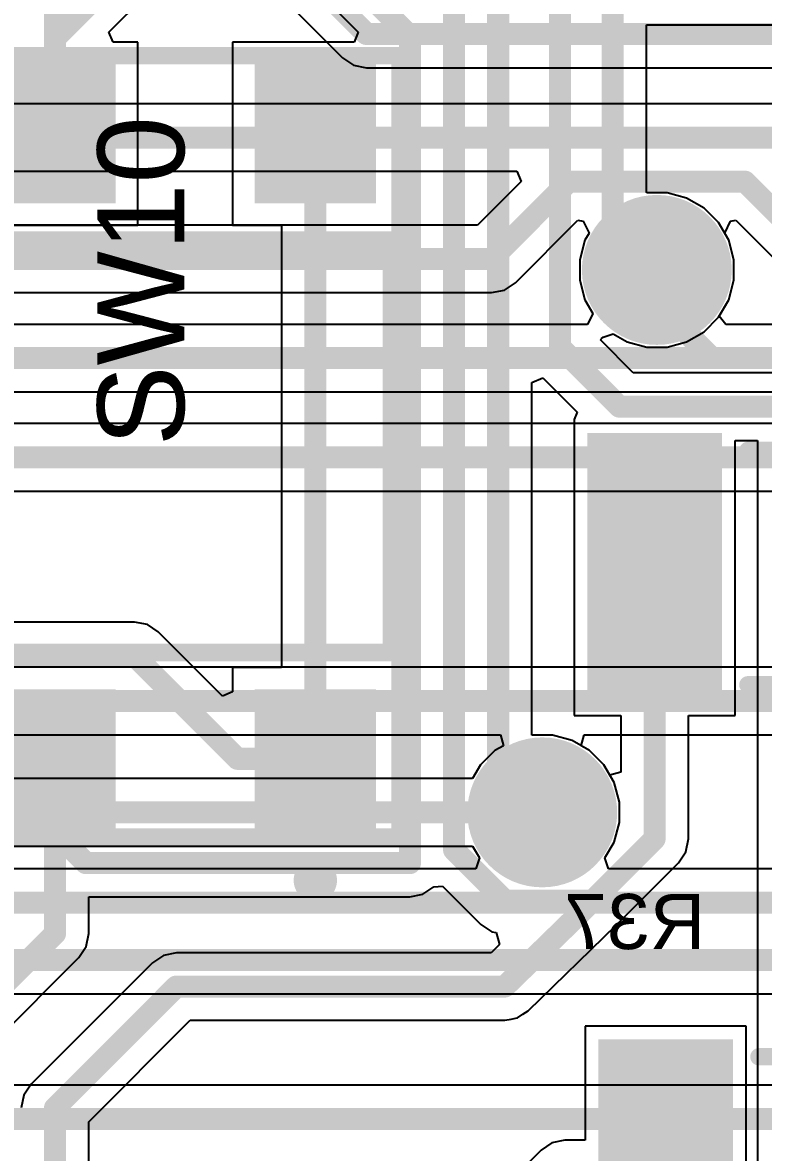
# Model space of a CAD drawing. Header units: inches. Extents: x -8.09 to -2.28, y -0.1 to 6.11.
# Drawn here: x -6.064 to -5.728, y 2.06 to 2.572 of the extents above; entities that cross this region are included whole.
import ezdxf

# ---------------------------------------------------------------- set-up
doc = ezdxf.new("R2010")
doc.units = ezdxf.units.IN
doc.header["$MEASUREMENT"] = 0
for name, color, linetype in [('BottomLayer', 5, 'Continuous'), ('BottomSolder', 6, 'Continuous'), ('InternalPlane1', 76, 'Continuous'), ('InternalPlane2', 16, 'Continuous'), ('Mechanical5', 56, 'Continuous'), ('TopLayer', 1, 'Continuous'), ('TopOverlay', 2, 'Continuous'), ('TopPaste', 8, 'Continuous'), ('TopSolder', 216, 'Continuous'), ('ViaHoleLayer', 16, 'Continuous')]:
    doc.layers.add(name, color=color, linetype=linetype)
doc.styles.add('Arial', font='', dxfattribs={"height": 0.2})
doc.styles.get('Arial').set_extended_font_data('Arial')

# ---------------------------------------------------------------- blocks, each defined once
blk = doc.blocks.new('FP_TL3305AF260QG_MFG_25')
at = {"layer": 'TopLayer'}
for points in [[(-0.17323, 0.08662), (-0.11024, 0.08662), (-0.11024, 0.0315), (-0.17323, 0.0315)], [(0.11024, 0.08662), (0.17323, 0.08662), (0.17323, 0.0315), (0.11024, 0.0315)], [(-0.17323, -0.0315), (-0.11024, -0.0315), (-0.11024, -0.08662), (-0.17323, -0.08662)], [(0.11024, -0.0315), (0.17323, -0.0315), (0.17323, -0.08662), (0.11024, -0.08662)]]:
    blk.add_hatch(color=1, dxfattribs=at).paths.add_polyline_path(points)
at = {"layer": 'TopPaste'}
for points in [[(-0.17323, 0.08662), (-0.11024, 0.08662), (-0.11024, 0.0315), (-0.17323, 0.0315)], [(0.11024, 0.08662), (0.17323, 0.08662), (0.17323, 0.0315), (0.11024, 0.0315)], [(-0.17323, -0.0315), (-0.11024, -0.0315), (-0.11024, -0.08662), (-0.17323, -0.08662)], [(0.11024, -0.0315), (0.17323, -0.0315), (0.17323, -0.08662), (0.11024, -0.08662)]]:
    blk.add_hatch(color=8, dxfattribs=at).paths.add_polyline_path(points)
at = {"layer": 'TopSolder'}
for points in [[(-0.17323, 0.08662), (-0.11024, 0.08662), (-0.11024, 0.0315), (-0.17323, 0.0315)], [(0.11024, 0.08662), (0.17323, 0.08662), (0.17323, 0.0315), (0.11024, 0.0315)], [(-0.17323, -0.0315), (-0.11024, -0.0315), (-0.11024, -0.08662), (-0.17323, -0.08662)], [(0.11024, -0.0315), (0.17323, -0.0315), (0.17323, -0.08662), (0.11024, -0.08662)]]:
    blk.add_hatch(color=216, dxfattribs=at).paths.add_polyline_path(points)
at = {"layer": 'Mechanical5'}
for points in [[(-0.17717, 0.09744, 0.00787, 0.00787, 0), (-0.17717, -0.09744, 0.00787, 0.00787, 0)], [(-0.17717, 0.09744, 0.00787, 0.00787, 0), (0.17717, 0.09744, 0.00787, 0.00787, 0)], [(0.17717, 0.09744, 0.00787, 0.00787, 0), (0.17717, -0.09744, 0.00787, 0.00787, 0)], [(-0.17717, -0.09744, 0.00787, 0.00787, 0), (0.17717, -0.09744, 0.00787, 0.00787, 0)]]:
    blk.add_lwpolyline(points, format="xyseb", dxfattribs=at)
for points in [[(-0.17913, 0.09744, 0.00394, 0.00394, 1), (-0.1752, 0.09744, 0.00394, 0.00394, 1)], [(-0.17913, 0.09744, 0.00394, 0.00394, 1), (-0.1752, 0.09744, 0.00394, 0.00394, 1)], [(0.1752, 0.09744, 0.00394, 0.00394, 1), (0.17913, 0.09744, 0.00394, 0.00394, 1)], [(0.1752, 0.09744, 0.00394, 0.00394, 1), (0.17913, 0.09744, 0.00394, 0.00394, 1)], [(-0.17913, -0.09744, 0.00394, 0.00394, 1), (-0.1752, -0.09744, 0.00394, 0.00394, 1)], [(-0.17913, -0.09744, 0.00394, 0.00394, 1), (-0.1752, -0.09744, 0.00394, 0.00394, 1)], [(0.1752, -0.09744, 0.00394, 0.00394, 1), (0.17913, -0.09744, 0.00394, 0.00394, 1)], [(0.1752, -0.09744, 0.00394, 0.00394, 1), (0.17913, -0.09744, 0.00394, 0.00394, 1)]]:
    blk.add_lwpolyline(points, format="xyseb", close=True, dxfattribs=at)
at = {"layer": 'TopOverlay'}
for points in [[(-0.0935, 0.0935, 0.00787, 0.00787, 0), (-0.0935, -0.0935, 0.00787, 0.00787, 0)], [(-0.0935, 0.0935, 0.00787, 0.00787, 0), (0.0935, 0.0935, 0.00787, 0.00787, 0)], [(0.0935, 0.0935, 0.00787, 0.00787, 0), (0.0935, -0.0935, 0.00787, 0.00787, 0)], [(-0.0935, -0.0935, 0.00787, 0.00787, 0), (0.0935, -0.0935, 0.00787, 0.00787, 0)]]:
    blk.add_lwpolyline(points, format="xyseb", dxfattribs=at)
for points in [[(-0.09547, 0.0935, 0.00394, 0.00394, 1), (-0.09154, 0.0935, 0.00394, 0.00394, 1)], [(-0.09547, 0.0935, 0.00394, 0.00394, 1), (-0.09154, 0.0935, 0.00394, 0.00394, 1)], [(0.09154, 0.0935, 0.00394, 0.00394, 1), (0.09547, 0.0935, 0.00394, 0.00394, 1)], [(0.09154, 0.0935, 0.00394, 0.00394, 1), (0.09547, 0.0935, 0.00394, 0.00394, 1)], [(-0.19193, -0.05906, 0.00984, 0.00984, 1), (-0.20177, -0.05906, 0.00984, 0.00984, 1)], [(-0.20423, -0.05906, 0.00492, 0.00492, 1), (-0.19931, -0.05906, 0.00492, 0.00492, 1)], [(-0.19439, -0.05906, 0.00492, 0.00492, 1), (-0.18947, -0.05906, 0.00492, 0.00492, 1)], [(-0.09547, -0.0935, 0.00394, 0.00394, 1), (-0.09154, -0.0935, 0.00394, 0.00394, 1)], [(-0.09547, -0.0935, 0.00394, 0.00394, 1), (-0.09154, -0.0935, 0.00394, 0.00394, 1)], [(0.09154, -0.0935, 0.00394, 0.00394, 1), (0.09547, -0.0935, 0.00394, 0.00394, 1)], [(0.09154, -0.0935, 0.00394, 0.00394, 1), (0.09547, -0.0935, 0.00394, 0.00394, 1)]]:
    blk.add_lwpolyline(points, format="xyseb", close=True, dxfattribs=at)
at = {"layer": 'Mechanical5', "style": 'Arial'}
blk.add_text('SW10', height=0.03937, dxfattribs=at).set_placement((0, 0.00044))
blk = doc.blocks.new('RESC3226X70X40ML20T20_50')
at = {"layer": 'TopLayer'}
for points in [[(-0.08858, -0.05709), (-0.08858, 0.05709), (-0.03543, 0.05709), (-0.03543, -0.05709)], [(0.03543, -0.05709), (0.03543, 0.05709), (0.08858, 0.05709), (0.08858, -0.05709)]]:
    blk.add_hatch(color=1, dxfattribs=at).paths.add_polyline_path(points)
at = {"layer": 'TopPaste'}
for points in [[(-0.08858, -0.05709), (-0.08858, 0.05709), (-0.03543, 0.05709), (-0.03543, -0.05709)], [(0.03543, -0.05709), (0.03543, 0.05709), (0.08858, 0.05709), (0.08858, -0.05709)]]:
    blk.add_hatch(color=8, dxfattribs=at).paths.add_polyline_path(points)
at = {"layer": 'TopSolder'}
for points in [[(-0.09258, -0.06109), (-0.09258, 0.06109), (-0.03143, 0.06109), (-0.03143, -0.06109)], [(0.03143, -0.06109), (0.03143, 0.06109), (0.09258, 0.06109), (0.09258, -0.06109)]]:
    blk.add_hatch(color=216, dxfattribs=at).paths.add_polyline_path(points)
at = {"layer": 'TopOverlay'}
for points in [[(-0.01969, 0.05315, 0.00787, 0.00787, 0), (0.01969, 0.05315, 0.00787, 0.00787, 0)], [(-0.01969, -0.05315, 0.00787, 0.00787, 0), (0.01969, -0.05315, 0.00787, 0.00787, 0)]]:
    blk.add_lwpolyline(points, format="xyseb", dxfattribs=at)
for points in [[(-0.02165, 0.05315, 0.00394, 0.00394, 1), (-0.01772, 0.05315, 0.00394, 0.00394, 1)], [(0.01772, 0.05315, 0.00394, 0.00394, 1), (0.02165, 0.05315, 0.00394, 0.00394, 1)], [(-0.02165, -0.05315, 0.00394, 0.00394, 1), (-0.01772, -0.05315, 0.00394, 0.00394, 1)], [(0.01772, -0.05315, 0.00394, 0.00394, 1), (0.02165, -0.05315, 0.00394, 0.00394, 1)]]:
    blk.add_lwpolyline(points, format="xyseb", close=True, dxfattribs=at)
blk = doc.blocks.new('RESC3226X70X40ML20T20_54')
at = {"layer": 'TopLayer'}
for points in [[(-0.08858, -0.05709), (-0.08858, 0.05709), (-0.03543, 0.05709), (-0.03543, -0.05709)], [(0.03543, -0.05709), (0.03543, 0.05709), (0.08858, 0.05709), (0.08858, -0.05709)]]:
    blk.add_hatch(color=1, dxfattribs=at).paths.add_polyline_path(points)
at = {"layer": 'TopPaste'}
for points in [[(-0.08858, -0.05709), (-0.08858, 0.05709), (-0.03543, 0.05709), (-0.03543, -0.05709)], [(0.03543, -0.05709), (0.03543, 0.05709), (0.08858, 0.05709), (0.08858, -0.05709)]]:
    blk.add_hatch(color=8, dxfattribs=at).paths.add_polyline_path(points)
at = {"layer": 'TopSolder'}
for points in [[(-0.09258, -0.06109), (-0.09258, 0.06109), (-0.03143, 0.06109), (-0.03143, -0.06109)], [(0.03143, -0.06109), (0.03143, 0.06109), (0.09258, 0.06109), (0.09258, -0.06109)]]:
    blk.add_hatch(color=216, dxfattribs=at).paths.add_polyline_path(points)
at = {"layer": 'TopOverlay'}
for points in [[(-0.01969, 0.05315, 0.00787, 0.00787, 0), (0.01969, 0.05315, 0.00787, 0.00787, 0)], [(-0.01969, -0.05315, 0.00787, 0.00787, 0), (0.01969, -0.05315, 0.00787, 0.00787, 0)]]:
    blk.add_lwpolyline(points, format="xyseb", dxfattribs=at)
for points in [[(-0.02165, 0.05315, 0.00394, 0.00394, 1), (-0.01772, 0.05315, 0.00394, 0.00394, 1)], [(0.01772, 0.05315, 0.00394, 0.00394, 1), (0.02165, 0.05315, 0.00394, 0.00394, 1)], [(-0.02165, -0.05315, 0.00394, 0.00394, 1), (-0.01772, -0.05315, 0.00394, 0.00394, 1)], [(0.01772, -0.05315, 0.00394, 0.00394, 1), (0.02165, -0.05315, 0.00394, 0.00394, 1)]]:
    blk.add_lwpolyline(points, format="xyseb", close=True, dxfattribs=at)

msp = doc.modelspace()

# ---------------------------------------------------------------- hatches: boundary and pattern name
at = {"layer": 'BottomLayer'}
h = msp.add_hatch(color=5, dxfattribs=at)
edge = h.paths.add_edge_path()
edge.add_arc((-5.776, 2.46), 0.025, 0, 360)
h = msp.add_hatch(color=5, dxfattribs=at)
edge = h.paths.add_edge_path()
edge.add_arc((-5.828, 2.214), 0.025, 0, 360)
at = {"layer": 'BottomSolder'}
h = msp.add_hatch(color=6, dxfattribs=at)
edge = h.paths.add_edge_path()
edge.add_arc((-5.776, 2.46), 0.029, 0, 360)
h = msp.add_hatch(color=6, dxfattribs=at)
edge = h.paths.add_edge_path()
edge.add_arc((-5.828, 2.214), 0.029, 0, 360)
at = {"layer": 'InternalPlane1'}
h = msp.add_hatch(color=76, dxfattribs=at)
edge = h.paths.add_edge_path()
edge.add_arc((-5.776, 2.46), 0.034, 0, 360)
h = msp.add_hatch(color=76, dxfattribs=at)
edge = h.paths.add_edge_path()
edge.add_arc((-5.828, 2.214), 0.034, 0, 360)
at = {"layer": 'InternalPlane2'}
h = msp.add_hatch(color=16, dxfattribs=at)
edge = h.paths.add_edge_path()
edge.add_arc((-5.776, 2.46), 0.034, 0, 360)
h = msp.add_hatch(color=16, dxfattribs=at)
edge = h.paths.add_edge_path()
edge.add_arc((-5.828, 2.214), 0.034, 0, 360)
at = {"layer": 'TopLayer'}
h = msp.add_hatch(color=1, dxfattribs=at)
edge = h.paths.add_edge_path()
edge.add_arc((-5.776, 2.46), 0.025, 0, 360)
h = msp.add_hatch(color=1, dxfattribs=at)
edge = h.paths.add_edge_path()
edge.add_arc((-5.828, 2.214), 0.025, 0, 360)
at = {"layer": 'TopSolder'}
h = msp.add_hatch(color=216, dxfattribs=at)
edge = h.paths.add_edge_path()
edge.add_arc((-5.776, 2.46), 0.029, 0, 360)
h = msp.add_hatch(color=216, dxfattribs=at)
edge = h.paths.add_edge_path()
edge.add_arc((-5.828, 2.214), 0.029, 0, 360)
at = {"layer": 'ViaHoleLayer'}
h = msp.add_hatch(color=16, dxfattribs=at)
edge = h.paths.add_edge_path()
edge.add_arc((-5.776, 2.46), 0.014, 0, 360)
h = msp.add_hatch(color=16, dxfattribs=at)
edge = h.paths.add_edge_path()
edge.add_arc((-5.828, 2.214), 0.014, 0, 360)

# ---------------------------------------------------------------- linework, layer by layer
at = {"layer": 'BottomLayer'}
for p, q in [((-5.97533, 2.61294), (-5.91858, 2.55619)), ((-5.91858, 2.55619), (-5.91362, 2.55287)), ((-5.91362, 2.55287), (-5.90777, 2.55171)), ((-5.90777, 2.55171), (-5.56627, 2.55171)), ((-5.57181, 2.53529), (-6.19414, 2.53529)), ((-7.15542, 2.50471), (-5.83946, 2.50471)), ((-5.83946, 2.50471), (-5.83754, 2.50009)), ((-5.83754, 2.50009), (-5.85733, 2.48029)), ((-5.85733, 2.48029), (-7.18064, 2.48029)), ((-5.84019, 2.45419), (-5.81189, 2.48249)), ((-5.81189, 2.48249), (-5.80941, 2.48213)), ((-5.80941, 2.48213), (-5.80678, 2.47669)), ((-5.74522, 2.47669), (-5.74259, 2.48213)), ((-5.74259, 2.48213), (-5.74011, 2.48249)), ((-5.74011, 2.48249), (-5.71181, 2.45419)), ((-5.80678, 2.47669), (-5.80861, 2.47351)), ((-5.74339, 2.47351), (-5.74522, 2.47669)), ((-5.80861, 2.47351), (-5.811, 2.46461)), ((-5.741, 2.46461), (-5.74339, 2.47351)), ((-5.811, 2.46461), (-5.811, 2.45539)), ((-5.741, 2.45539), (-5.741, 2.46461)), ((-5.811, 2.45539), (-5.80861, 2.44649)), ((-5.74339, 2.44649), (-5.741, 2.45539)), ((-7.27643, 2.44971), (-5.851, 2.44971)), ((-5.851, 2.44971), (-5.84515, 2.45087)), ((-5.84515, 2.45087), (-5.84019, 2.45419)), ((-5.80861, 2.44649), (-5.80504, 2.44029)), ((-5.74768, 2.43904), (-5.74339, 2.44649)), ((-5.80504, 2.44029), (-5.8074, 2.43529)), ((-5.74465, 2.43529), (-5.74768, 2.43904)), ((-5.8074, 2.43529), (-7.26742, 2.43529)), ((-5.57181, 2.43529), (-5.74465, 2.43529)), ((-7.05214, 2.40471), (-5.57181, 2.40471)), ((-5.56773, 2.39029), (-7.04742, 2.39029)), ((-6.91714, 2.35971), (-5.55528, 2.35971)), ((-5.55446, 2.27982), (-7.17147, 2.27982)), ((-7.16514, 2.24923), (-5.84697, 2.24923)), ((-5.84563, 2.24423), (-5.84949, 2.24201)), ((-5.84697, 2.24923), (-5.84563, 2.24423)), ((-5.81037, 2.24423), (-5.80903, 2.24923)), ((-5.80651, 2.24201), (-5.81037, 2.24423)), ((-5.80903, 2.24923), (-5.5682, 2.24923)), ((-5.84949, 2.24201), (-5.85601, 2.23549)), ((-5.79999, 2.23549), (-5.80651, 2.24201)), ((-5.85601, 2.23549), (-5.85958, 2.22929)), ((-5.79539, 2.22751), (-5.79999, 2.23549)), ((-5.85958, 2.22929), (-7.17854, 2.22929)), ((-5.793, 2.21861), (-5.79539, 2.22751)), ((-5.793, 2.20939), (-5.793, 2.21861)), ((-5.79539, 2.20049), (-5.793, 2.20939)), ((-7.18367, 2.19871), (-5.85958, 2.19871)), ((-5.85958, 2.19871), (-5.85647, 2.19332)), ((-5.79953, 2.19332), (-5.79539, 2.20049)), ((-5.85647, 2.19332), (-5.85814, 2.18832)), ((-5.79786, 2.18832), (-5.79953, 2.19332)), ((-5.85814, 2.18832), (-7.12797, 2.18832)), ((-5.58831, 2.18832), (-5.79786, 2.18832)), ((-7.04267, 2.13171), (-5.57689, 2.13171)), ((-5.56773, 2.09029), (-7.004, 2.09029))]:
    msp.add_line(p, q, dxfattribs=at)
for points in [[(-5.969, 2.62823, 0.01, 0.01, 0), (-5.90777, 2.567, 0.01, 0.01, 0)], [(-5.90777, 2.567, 0.01, 0.01, 0), (-5.32803, 2.567, 0.01, 0.01, 0)], [(-7.187, 2.52, 0.01, 0.01, 0), (-5.535, 2.52, 0.01, 0.01, 0)], [(-5.851, 2.465, 0.01, 0.01, 0), (-5.816, 2.5, 0.01, 0.01, 0)], [(-5.816, 2.5, 0.01, 0.01, 0), (-5.736, 2.5, 0.01, 0.01, 0)], [(-5.736, 2.5, 0.01, 0.01, 0), (-5.701, 2.465, 0.01, 0.01, 0)], [(-7.28277, 2.465, 0.01, 0.01, 0), (-5.851, 2.465, 0.01, 0.01, 0)], [(-5.776, 2.445, 0.01, 0.01, 0), (-5.776, 2.46, 0.01, 0.01, 0)], [(-5.776, 2.445, 0.01, 0.01, 0), (-5.751, 2.42, 0.01, 0.01, 0)], [(-7.26742, 2.42, 0.01, 0.01, 0), (-5.751, 2.42, 0.01, 0.01, 0)], [(-5.751, 2.42, 0.01, 0.01, 0), (-5.535, 2.42, 0.01, 0.01, 0)], [(-7.079, 2.375, 0.01, 0.01, 0), (-5.273, 2.375, 0.01, 0.01, 0)], [(-7.17147, 2.26453, 0.01, 0.01, 0), (-5.505, 2.26453, 0.01, 0.01, 0)], [(-7.19, 2.214, 0.01, 0.01, 0), (-5.828, 2.214, 0.01, 0.01, 0)], [(-7.12797, 2.17303, 0.01, 0.01, 0), (-5.58197, 2.17303, 0.01, 0.01, 0)], [(-7.049, 2.147, 0.01, 0.01, 0), (-5.562, 2.147, 0.01, 0.01, 0)], [(-7.027, 2.075, 0.01, 0.01, 0), (-5.149, 2.075, 0.01, 0.01, 0)]]:
    msp.add_lwpolyline(points, format="xyseb", dxfattribs=at)
for points in [[(-5.91027, 2.567, 0.005, 0.005, 1), (-5.90527, 2.567, 0.005, 0.005, 1)], [(-5.91027, 2.567, 0.005, 0.005, 1), (-5.90527, 2.567, 0.005, 0.005, 1)], [(-5.8185, 2.5, 0.005, 0.005, 1), (-5.8135, 2.5, 0.005, 0.005, 1)], [(-5.8185, 2.5, 0.005, 0.005, 1), (-5.8135, 2.5, 0.005, 0.005, 1)], [(-5.7385, 2.5, 0.005, 0.005, 1), (-5.7335, 2.5, 0.005, 0.005, 1)], [(-5.7385, 2.5, 0.005, 0.005, 1), (-5.7335, 2.5, 0.005, 0.005, 1)], [(-5.8535, 2.465, 0.005, 0.005, 1), (-5.8485, 2.465, 0.005, 0.005, 1)], [(-5.8535, 2.465, 0.005, 0.005, 1), (-5.8485, 2.465, 0.005, 0.005, 1)], [(-5.7785, 2.46, 0.005, 0.005, 1), (-5.7735, 2.46, 0.005, 0.005, 1)], [(-5.7785, 2.445, 0.005, 0.005, 1), (-5.7735, 2.445, 0.005, 0.005, 1)], [(-5.7785, 2.445, 0.005, 0.005, 1), (-5.7735, 2.445, 0.005, 0.005, 1)], [(-5.7535, 2.42, 0.005, 0.005, 1), (-5.7485, 2.42, 0.005, 0.005, 1)], [(-5.7535, 2.42, 0.005, 0.005, 1), (-5.7485, 2.42, 0.005, 0.005, 1)], [(-5.7535, 2.42, 0.005, 0.005, 1), (-5.7485, 2.42, 0.005, 0.005, 1)], [(-5.8305, 2.214, 0.005, 0.005, 1), (-5.8255, 2.214, 0.005, 0.005, 1)]]:
    msp.add_lwpolyline(points, format="xyseb", close=True, dxfattribs=at)
at = {"layer": 'TopLayer'}
for p, q in [((-6.02458, 2.56785), (-6.00272, 2.58971)), ((-5.93333, 2.58971), (-5.91148, 2.56785)), ((-6.02267, 2.56323), (-6.02458, 2.56785)), ((-5.91148, 2.56785), (-5.91339, 2.56323)), ((-5.78071, 2.49508), (-5.78071, 2.57118)), ((-5.78071, 2.57118), (-5.69654, 2.57118)), ((-6.0115, 2.56323), (-6.02267, 2.56323)), ((-6.0115, 2.48024), (-6.0115, 2.56323)), ((-5.91339, 2.56323), (-5.9685, 2.56323)), ((-5.9685, 2.56323), (-5.9685, 2.48024)), ((-5.78061, 2.495), (-5.78071, 2.49508)), ((-5.77139, 2.495), (-5.78061, 2.495)), ((-5.76249, 2.49261), (-5.77139, 2.495)), ((-5.75451, 2.48801), (-5.76249, 2.49261)), ((-5.74799, 2.48149), (-5.75451, 2.48801)), ((-6.08662, 2.48024), (-6.0115, 2.48024)), ((-5.9685, 2.48024), (-5.94624, 2.48024)), ((-5.94624, 2.48024), (-5.94624, 2.27976)), ((-5.74339, 2.47351), (-5.74799, 2.48149)), ((-5.741, 2.46461), (-5.74339, 2.47351)), ((-5.741, 2.45539), (-5.741, 2.46461)), ((-5.74339, 2.44649), (-5.741, 2.45539)), ((-5.74799, 2.43851), (-5.74339, 2.44649)), ((-5.75451, 2.43199), (-5.74799, 2.43851)), ((-5.80145, 2.42808), (-5.80131, 2.42874)), ((-5.80131, 2.42874), (-5.80041, 2.42951)), ((-5.80041, 2.42951), (-5.79577, 2.431)), ((-5.79577, 2.431), (-5.78951, 2.42739)), ((-5.76249, 2.42739), (-5.75451, 2.43199)), ((-5.78667, 2.41329), (-5.80145, 2.42808)), ((-5.78951, 2.42739), (-5.78061, 2.425)), ((-5.78061, 2.425), (-5.77139, 2.425)), ((-5.77139, 2.425), (-5.76249, 2.42739)), ((-5.72, 2.41329), (-5.78667, 2.41329)), ((-5.83271, 2.40901), (-5.82771, 2.41108)), ((-5.83271, 2.24908), (-5.83271, 2.40901)), ((-5.82771, 2.41108), (-5.81216, 2.39553)), ((-5.81216, 2.39553), (-5.81358, 2.39209)), ((-5.81358, 2.39209), (-5.81358, 2.39209)), ((-5.81358, 2.39209), (-5.81358, 2.25791)), ((-5.74043, 2.25791), (-5.74043, 2.38271)), ((-5.74043, 2.38271), (-5.73029, 2.38271)), ((-5.73029, 2.38271), (-5.73029, 1.96233)), ((-6.013, 2.30029), (-6.14727, 2.30029)), ((-6.00715, 2.29913), (-6.013, 2.30029)), ((-6.00219, 2.29581), (-6.00715, 2.29913)), ((-5.97312, 2.26675), (-6.00219, 2.29581)), ((-5.94624, 2.27976), (-5.9685, 2.27976)), ((-5.9685, 2.27976), (-5.9685, 2.26866)), ((-5.9685, 2.26866), (-5.97312, 2.26675)), ((-5.81358, 2.25791), (-5.7923, 2.25791)), ((-5.7923, 2.25791), (-5.7923, 2.23217)), ((-5.76171, 2.20199), (-5.76171, 2.25791)), ((-5.76171, 2.25791), (-5.74043, 2.25791)), ((-5.83261, 2.249), (-5.83271, 2.24908)), ((-5.82339, 2.249), (-5.83261, 2.249)), ((-5.81449, 2.24661), (-5.82339, 2.249)), ((-5.80651, 2.24201), (-5.81449, 2.24661)), ((-5.79999, 2.23549), (-5.80651, 2.24201)), ((-5.7973, 2.23083), (-5.79999, 2.23549)), ((-5.7923, 2.23217), (-5.7973, 2.23083)), ((-5.76288, 2.19614), (-5.76171, 2.20199)), ((-5.76619, 2.19118), (-5.76288, 2.19614)), ((-5.79419, 2.16319), (-5.76619, 2.19118)), ((-5.88215, 2.17687), (-5.87719, 2.18019)), ((-5.87719, 2.18019), (-5.87321, 2.18058)), ((-5.87321, 2.18058), (-5.85581, 2.16319)), ((-6.03376, 2.159), (-6.03376, 2.17571)), ((-6.03376, 2.17571), (-5.888, 2.17571)), ((-5.888, 2.17571), (-5.88215, 2.17687)), ((-5.85581, 2.16319), (-5.85085, 2.15987)), ((-5.83432, 2.12405), (-5.79432, 2.16305)), ((-5.79432, 2.16305), (-5.79427, 2.16313)), ((-5.79427, 2.16313), (-5.79419, 2.16319)), ((-6.03493, 2.15315), (-6.03376, 2.159)), ((-5.85085, 2.15987), (-5.84895, 2.15949)), ((-5.84895, 2.15949), (-5.84734, 2.15407)), ((-6.03824, 2.14819), (-6.03493, 2.15315)), ((-5.84734, 2.15407), (-5.85122, 2.15029)), ((-6.12324, 2.06319), (-6.03824, 2.14819)), ((-5.99985, 2.14913), (-6.00481, 2.14581)), ((-5.994, 2.15029), (-5.99985, 2.14913)), ((-5.85122, 2.15029), (-5.994, 2.15029)), ((-6.00481, 2.14581), (-6.05987, 2.09076)), ((-5.83915, 2.12087), (-5.83674, 2.12248)), ((-5.83674, 2.12248), (-5.83432, 2.12405)), ((-6.03376, 2.07361), (-5.98766, 2.11971)), ((-5.98766, 2.11971), (-5.845, 2.11971)), ((-5.845, 2.11971), (-5.84216, 2.12027)), ((-5.84216, 2.12027), (-5.83933, 2.1208)), ((-5.83933, 2.1208), (-5.83924, 2.12085)), ((-5.83924, 2.12085), (-5.83915, 2.12087)), ((-5.73543, 2.11709), (-5.80858, 2.11709)), ((-5.80858, 2.11709), (-5.80858, 2.06529)), ((-5.73543, 1.98291), (-5.73543, 2.11709)), ((-6.05987, 2.09076), (-6.06319, 2.0858)), ((-6.06319, 2.0858), (-6.06435, 2.07994)), ((-6.03376, 2.02323), (-6.03376, 2.07361)), ((-5.81773, 2.06529), (-5.82358, 2.06413)), ((-5.80858, 2.06529), (-5.81773, 2.06529)), ((-5.82855, 2.06081), (-5.88839, 2.00098)), ((-5.82358, 2.06413), (-5.82855, 2.06081))]:
    msp.add_line(p, q, dxfattribs=at)
for points in [[(-5.796, 2.48, 0.01, 0.01, 0), (-5.796, 2.868, 0.01, 0.01, 0)], [(-5.82, 2.425, 0.01, 0.01, 0), (-5.82, 2.79, 0.01, 0.01, 0)], [(-5.848, 2.234, 0.01, 0.01, 0), (-5.848, 2.759, 0.01, 0.01, 0)], [(-6.04906, 2.565, 0.01, 0.01, 0), (-6.04906, 2.657, 0.01, 0.01, 0)], [(-5.868, 2.197, 0.01, 0.01, 0), (-5.868, 2.648, 0.01, 0.01, 0)], [(-6.04906, 2.565, 0.01, 0.01, 0), (-6.00906, 2.605, 0.01, 0.01, 0)], [(-5.927, 2.605, 0.01, 0.01, 0), (-5.888, 2.566, 0.01, 0.01, 0)], [(-6.04906, 2.52173, 0.01, 0.01, 0), (-6.04906, 2.565, 0.01, 0.01, 0)], [(-5.888, 2.191, 0.01, 0.01, 0), (-5.888, 2.566, 0.01, 0.01, 0)], [(-5.93094, 2.23827, 0.01, 0.01, 0), (-5.93094, 2.52173, 0.01, 0.01, 0)], [(-5.796, 2.48, 0.01, 0.01, 0), (-5.776, 2.46, 0.01, 0.01, 0)], [(-5.82, 2.425, 0.01, 0.01, 0), (-5.793, 2.398, 0.01, 0.01, 0)], [(-5.793, 2.398, 0.01, 0.01, 0), (-5.72, 2.398, 0.01, 0.01, 0)], [(-5.77701, 2.20199, 0.01, 0.01, 0), (-5.77701, 2.325, 0.01, 0.01, 0)], [(-6.14727, 2.285, 0.01, 0.01, 0), (-6.013, 2.285, 0.01, 0.01, 0)], [(-6.013, 2.285, 0.01, 0.01, 0), (-5.96627, 2.23827, 0.01, 0.01, 0)], [(-6.04906, 2.205, 0.01, 0.01, 0), (-6.04906, 2.23827, 0.01, 0.01, 0)], [(-5.96627, 2.23827, 0.01, 0.01, 0), (-5.93094, 2.23827, 0.01, 0.01, 0)], [(-5.848, 2.234, 0.01, 0.01, 0), (-5.828, 2.214, 0.01, 0.01, 0)], [(-6.04906, 2.159, 0.01, 0.01, 0), (-6.04906, 2.205, 0.01, 0.01, 0)], [(-6.04906, 2.205, 0.01, 0.01, 0), (-6.03506, 2.191, 0.01, 0.01, 0)], [(-5.805, 2.174, 0.01, 0.01, 0), (-5.77701, 2.20199, 0.01, 0.01, 0)], [(-5.868, 2.197, 0.01, 0.01, 0), (-5.845, 2.174, 0.01, 0.01, 0)], [(-6.03506, 2.191, 0.01, 0.01, 0), (-5.888, 2.191, 0.01, 0.01, 0)], [(-5.845, 2.135, 0.01, 0.01, 0), (-5.805, 2.174, 0.01, 0.01, 0)], [(-5.845, 2.174, 0.01, 0.01, 0), (-5.805, 2.174, 0.01, 0.01, 0)], [(-6.13406, 2.074, 0.01, 0.01, 0), (-6.04906, 2.159, 0.01, 0.01, 0)], [(-6.04906, 2.07994, 0.01, 0.01, 0), (-5.994, 2.135, 0.01, 0.01, 0)], [(-5.994, 2.135, 0.01, 0.01, 0), (-5.845, 2.135, 0.01, 0.01, 0)], [(-6.04906, 1.98173, 0.01, 0.01, 0), (-6.04906, 2.07994, 0.01, 0.01, 0)]]:
    msp.add_lwpolyline(points, format="xyseb", dxfattribs=at)
for points in [[(-6.05156, 2.565, 0.005, 0.005, 1), (-6.04656, 2.565, 0.005, 0.005, 1)], [(-6.05156, 2.565, 0.005, 0.005, 1), (-6.04656, 2.565, 0.005, 0.005, 1)], [(-6.05156, 2.565, 0.005, 0.005, 1), (-6.04656, 2.565, 0.005, 0.005, 1)], [(-5.8905, 2.566, 0.005, 0.005, 1), (-5.8855, 2.566, 0.005, 0.005, 1)], [(-5.8905, 2.566, 0.005, 0.005, 1), (-5.8855, 2.566, 0.005, 0.005, 1)], [(-6.05156, 2.52173, 0.005, 0.005, 1), (-6.04656, 2.52173, 0.005, 0.005, 1)], [(-5.93344, 2.52173, 0.005, 0.005, 1), (-5.92844, 2.52173, 0.005, 0.005, 1)], [(-5.7985, 2.48, 0.005, 0.005, 1), (-5.7935, 2.48, 0.005, 0.005, 1)], [(-5.7985, 2.48, 0.005, 0.005, 1), (-5.7935, 2.48, 0.005, 0.005, 1)], [(-5.7785, 2.46, 0.005, 0.005, 1), (-5.7735, 2.46, 0.005, 0.005, 1)], [(-5.8225, 2.425, 0.005, 0.005, 1), (-5.8175, 2.425, 0.005, 0.005, 1)], [(-5.8225, 2.425, 0.005, 0.005, 1), (-5.8175, 2.425, 0.005, 0.005, 1)], [(-5.7955, 2.398, 0.005, 0.005, 1), (-5.7905, 2.398, 0.005, 0.005, 1)], [(-5.7955, 2.398, 0.005, 0.005, 1), (-5.7905, 2.398, 0.005, 0.005, 1)], [(-5.77951, 2.325, 0.005, 0.005, 1), (-5.77451, 2.325, 0.005, 0.005, 1)], [(-6.0155, 2.285, 0.005, 0.005, 1), (-6.0105, 2.285, 0.005, 0.005, 1)], [(-6.0155, 2.285, 0.005, 0.005, 1), (-6.0105, 2.285, 0.005, 0.005, 1)], [(-6.05156, 2.23827, 0.005, 0.005, 1), (-6.04656, 2.23827, 0.005, 0.005, 1)], [(-5.96877, 2.23827, 0.005, 0.005, 1), (-5.96377, 2.23827, 0.005, 0.005, 1)], [(-5.96877, 2.23827, 0.005, 0.005, 1), (-5.96377, 2.23827, 0.005, 0.005, 1)], [(-5.93344, 2.23827, 0.005, 0.005, 1), (-5.92844, 2.23827, 0.005, 0.005, 1)], [(-5.93344, 2.23827, 0.005, 0.005, 1), (-5.92844, 2.23827, 0.005, 0.005, 1)], [(-5.8505, 2.234, 0.005, 0.005, 1), (-5.8455, 2.234, 0.005, 0.005, 1)], [(-5.8505, 2.234, 0.005, 0.005, 1), (-5.8455, 2.234, 0.005, 0.005, 1)], [(-5.8305, 2.214, 0.005, 0.005, 1), (-5.8255, 2.214, 0.005, 0.005, 1)], [(-6.05156, 2.205, 0.005, 0.005, 1), (-6.04656, 2.205, 0.005, 0.005, 1)], [(-6.05156, 2.205, 0.005, 0.005, 1), (-6.04656, 2.205, 0.005, 0.005, 1)], [(-6.05156, 2.205, 0.005, 0.005, 1), (-6.04656, 2.205, 0.005, 0.005, 1)], [(-5.77951, 2.20199, 0.005, 0.005, 1), (-5.77451, 2.20199, 0.005, 0.005, 1)], [(-5.77951, 2.20199, 0.005, 0.005, 1), (-5.77451, 2.20199, 0.005, 0.005, 1)], [(-5.8705, 2.197, 0.005, 0.005, 1), (-5.8655, 2.197, 0.005, 0.005, 1)], [(-5.8705, 2.197, 0.005, 0.005, 1), (-5.8655, 2.197, 0.005, 0.005, 1)], [(-6.03756, 2.191, 0.005, 0.005, 1), (-6.03256, 2.191, 0.005, 0.005, 1)], [(-6.03756, 2.191, 0.005, 0.005, 1), (-6.03256, 2.191, 0.005, 0.005, 1)], [(-5.8905, 2.191, 0.005, 0.005, 1), (-5.8855, 2.191, 0.005, 0.005, 1)], [(-5.8905, 2.191, 0.005, 0.005, 1), (-5.8855, 2.191, 0.005, 0.005, 1)], [(-5.8475, 2.174, 0.005, 0.005, 1), (-5.8425, 2.174, 0.005, 0.005, 1)], [(-5.8475, 2.174, 0.005, 0.005, 1), (-5.8425, 2.174, 0.005, 0.005, 1)], [(-5.8075, 2.174, 0.005, 0.005, 1), (-5.8025, 2.174, 0.005, 0.005, 1)], [(-5.8075, 2.174, 0.005, 0.005, 1), (-5.8025, 2.174, 0.005, 0.005, 1)], [(-5.8075, 2.174, 0.005, 0.005, 1), (-5.8025, 2.174, 0.005, 0.005, 1)], [(-6.05156, 2.159, 0.005, 0.005, 1), (-6.04656, 2.159, 0.005, 0.005, 1)], [(-6.05156, 2.159, 0.005, 0.005, 1), (-6.04656, 2.159, 0.005, 0.005, 1)], [(-5.9965, 2.135, 0.005, 0.005, 1), (-5.9915, 2.135, 0.005, 0.005, 1)], [(-5.9965, 2.135, 0.005, 0.005, 1), (-5.9915, 2.135, 0.005, 0.005, 1)], [(-5.8475, 2.135, 0.005, 0.005, 1), (-5.8425, 2.135, 0.005, 0.005, 1)], [(-5.8475, 2.135, 0.005, 0.005, 1), (-5.8425, 2.135, 0.005, 0.005, 1)], [(-6.05156, 2.07994, 0.005, 0.005, 1), (-6.04656, 2.07994, 0.005, 0.005, 1)], [(-6.05156, 2.07994, 0.005, 0.005, 1), (-6.04656, 2.07994, 0.005, 0.005, 1)]]:
    msp.add_lwpolyline(points, format="xyseb", close=True, dxfattribs=at)

# ---------------------------------------------------------------- block references
at = {"rotation": 90}
msp.add_blockref('FP_TL3305AF260QG_MFG_25', (-5.99, 2.38), dxfattribs=at)
for name, p in [('RESC3226X70X40ML20T20_50', (-5.715, 2.325)), ('RESC3226X70X40ML20T20_54', (-5.71, 2.05))]:
    msp.add_blockref(name, p)

# ---------------------------------------------------------------- texts
at = {"layer": 'TopOverlay', "style": 'Arial', "text_generation_flag": 2}
msp.add_text('R37', height=0.025, dxfattribs=at).set_placement((-5.754, 2.152))

doc.saveas('drawing.dxf')
